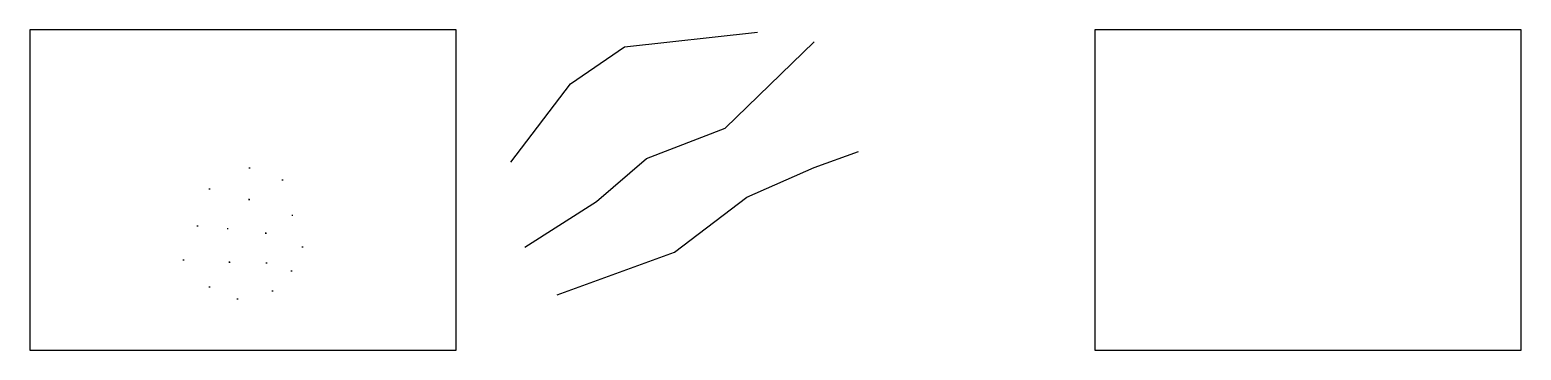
# Model space of a CAD drawing. Header units: millimetres. Extents: x 0 to 2798, y 0 to 600.
import ezdxf

# ---------------------------------------------------------------- set-up
doc = ezdxf.new("R2010")
doc.units = ezdxf.units.MM
doc.header["$PDMODE"] = 2
doc.layers.add('26', color=20, linetype='Continuous')

msp = doc.modelspace()

# ---------------------------------------------------------------- linework, layer by layer
for points in [[(0, 0), (800, 0), (800, 600), (0, 600)], [(1997.7, 0), (2797.7, 0), (2797.7, 600), (1997.7, 600)]]:
    msp.add_lwpolyline(points, close=True)
for points in [[(902.6, 352.4), (1014.5, 498.6), (1115.9, 568.3), (1364.8, 596)], [(928.9, 193.1), (1063.2, 278.7), (1156.7, 359), (1304.2, 415.6), (1471.4, 577.6)], [(989.5, 103.5), (1209.4, 183.8), (1345, 286.6), (1471.4, 341.9), (1554.4, 372.1)]]:
    msp.add_lwpolyline(points)
at = {"layer": '26'}
for p in [(412.2, 341.3), (474, 318.8), (337.2, 302), (411.5, 282.5), (492.5, 252.7), (314.7, 232.6), (371.3, 227.7), (442.8, 219.1), (288.5, 168.9), (511.5, 193.3), (374.6, 165), (444, 163.3), (490.9, 148.3), (337.2, 118.3), (389.7, 95.8), (455.3, 110.8)]:
    msp.add_point(p, dxfattribs=at)

doc.saveas('drawing.dxf')
